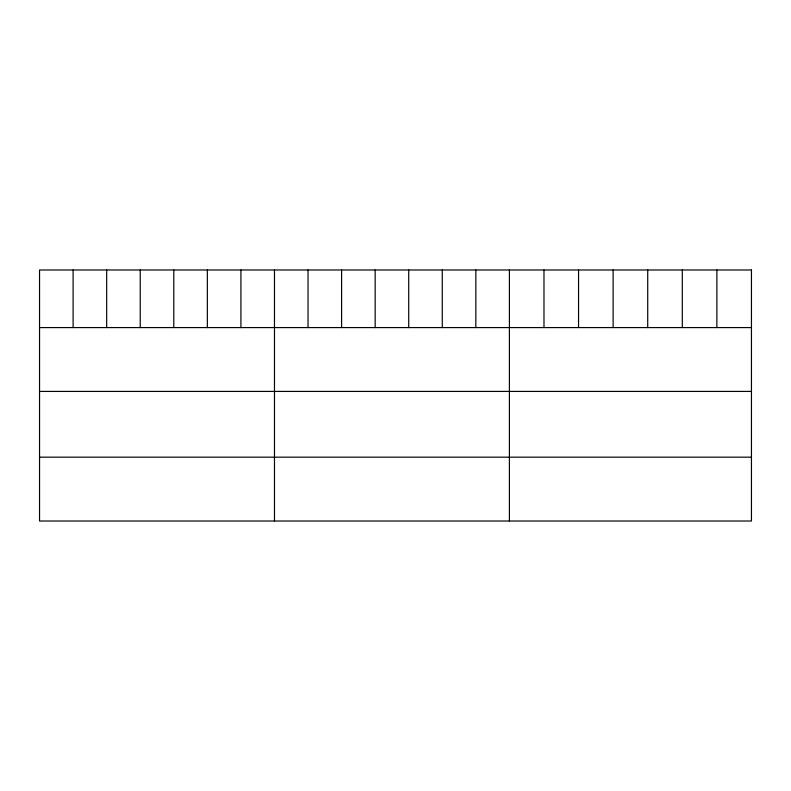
<?xml version="1.0" encoding="UTF-8"?>
<svg xmlns="http://www.w3.org/2000/svg" width="791" height="791" viewBox="0 0 791 791"><rect width="100%" height="100%" fill="white"/><g stroke="black" fill="none" stroke-linecap="round" stroke-linejoin="round"><path stroke-width="1.19" d="M39.55 327.583L751.45 327.583M39.55 391.416L751.45 391.416M39.55 457.178L751.45 457.178M716.873 269.988L716.873 327.583M682.297 269.988L682.297 327.583M647.72 269.988L647.72 327.583M613.134 269.988L613.134 327.583M578.557 269.988L578.557 327.583M543.981 269.988L543.981 327.583M509.404 269.988L509.404 521.012M475.846 269.988L475.846 327.583M442.278 269.988L442.278 327.583M408.72 269.988L408.72 327.583M375.161 269.988L375.161 327.583M341.603 269.988L341.603 327.583M308.035 269.988L308.035 327.583M274.477 269.988L274.477 521.012M240.919 269.988L240.919 327.583M207.351 269.988L207.351 327.583M173.793 269.988L173.793 327.583M140.234 269.988L140.234 327.583M106.676 269.988L106.676 327.583M73.108 269.988L73.108 327.583M751.45 269.988L39.55 269.988L39.55 521.012L751.45 521.012L751.45 269.988"/></g></svg>
